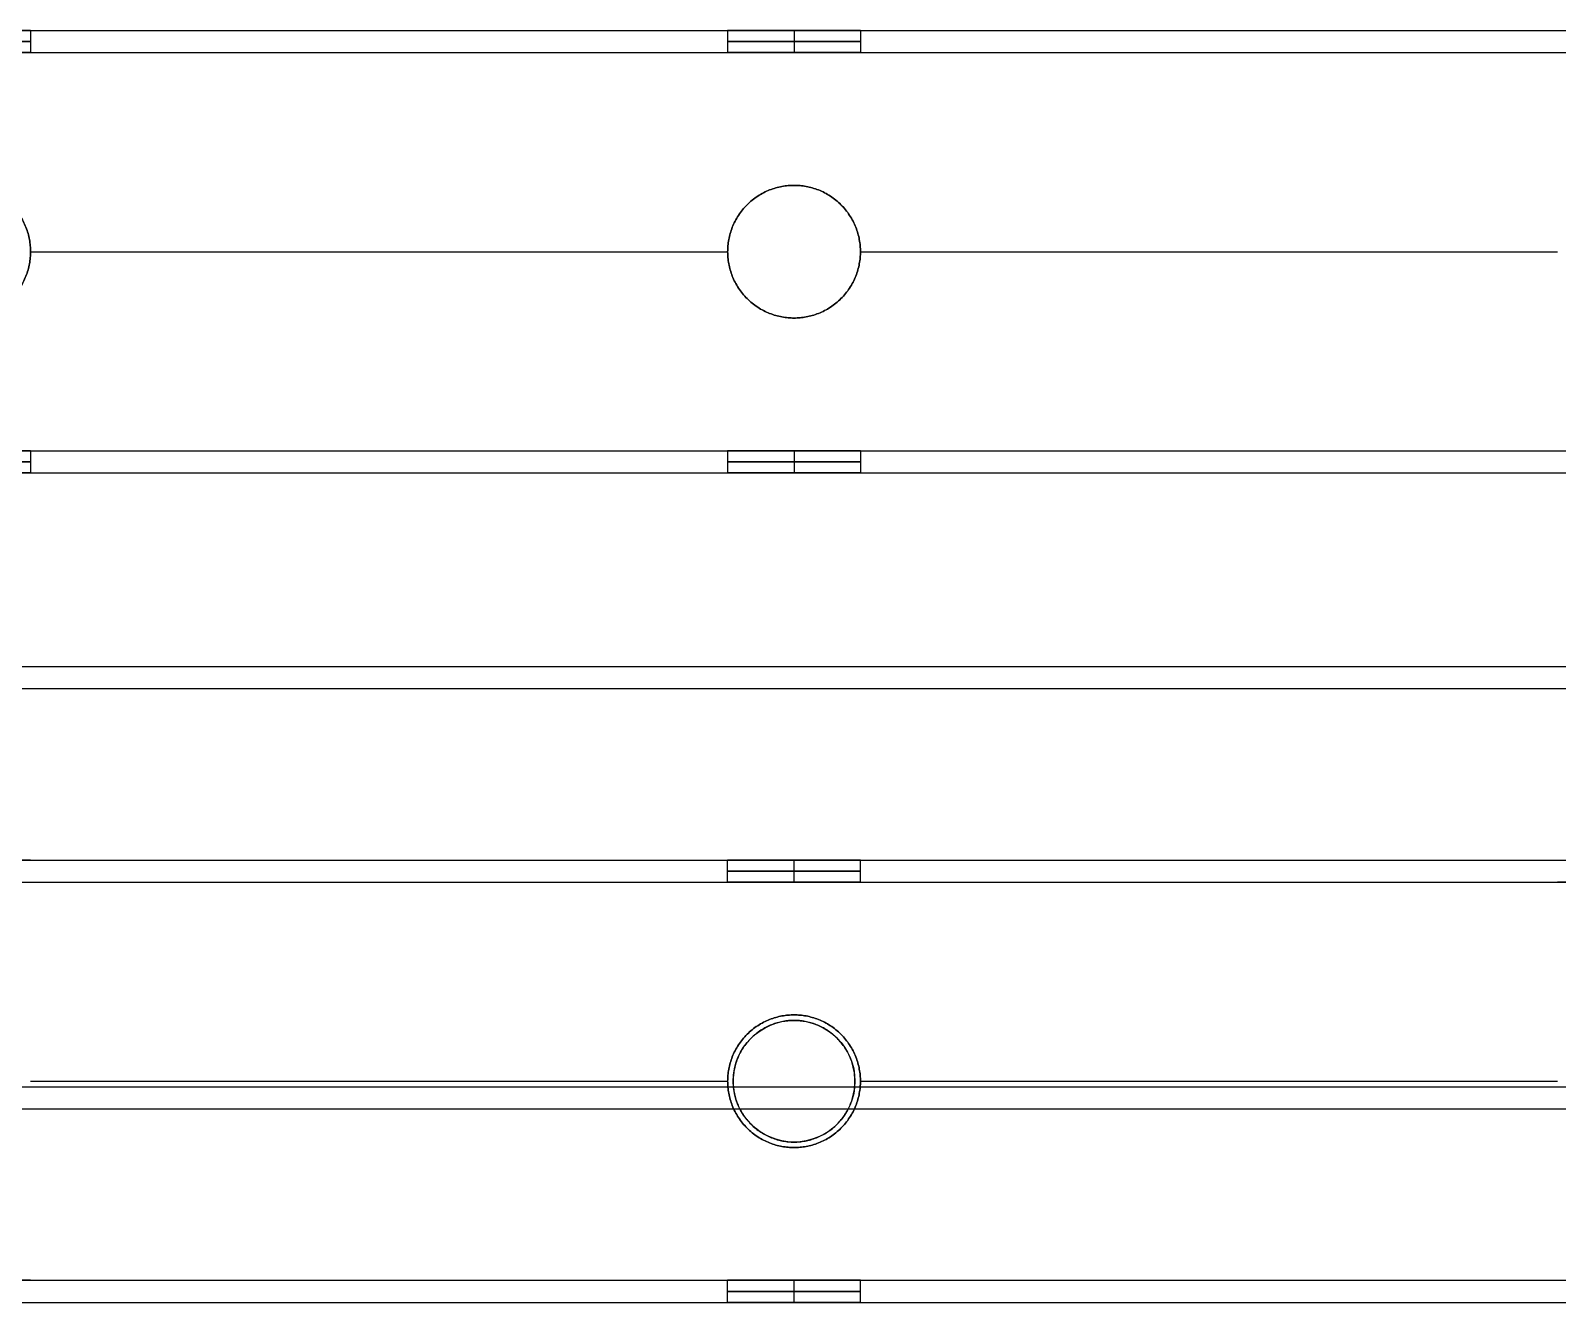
# Model space of a CAD drawing. Header units: millimetres. Extents: x -6529 to 809, y -8611 to 207.
# Drawn here: x -105.5 to 32.5, y -508.1 to -393.1 of the extents above; entities that cross this region are included whole.
import ezdxf

# ---------------------------------------------------------------- set-up
doc = ezdxf.new("R2010")
doc.units = ezdxf.units.MM
doc.header["$MEASUREMENT"] = 0
doc.layers.add('platen', color=7, linetype='Continuous', true_color=0x007f00)
doc.layers.add('staal', color=5, linetype='Continuous', true_color=0x0000ff)

# ---------------------------------------------------------------- blocks, each defined once
blk = doc.blocks.new('plaat base')
at = {"layer": 'platen'}
for p, q in [((58, -600), (1258, -600)), ((58, -600, 18), (1258, -600, 18))]:
    blk.add_line(p, q, dxfattribs=at)
blk = doc.blocks.new('top plaat')
at = {"layer": 'platen'}
for p, q in [((0, -618), (1316, -618)), ((0, -618, 18), (1316, -618, 18)), ((470.5, -650), (470.5, -650, 18)), ((465, -655.5), (465, -655.5, 18)), ((476, -655.5), (476, -655.5, 18)), ((470.5, -661), (470.5, -661, 18))]:
    blk.add_line(p, q, dxfattribs=at)
blk.add_circle((470.5, -655.5, 9), 5.5, dxfattribs=at)
for points in [[(470.5, -650), (476, -650), (476, -655.5), (476, -661), (470.5, -661), (465, -661), (465, -655.5), (465, -650), (470.5, -650)], [(470.5, -650, 18), (476, -650, 18), (476, -655.5, 18), (476, -661, 18), (470.5, -661, 18), (465, -661, 18), (465, -655.5, 18), (465, -650, 18), (470.5, -650, 18)]]:
    blk.add_rational_spline(points, [1, 0.707106781187, 1, 0.707106781187, 1, 0.707106781187, 1, 0.707106781187, 1], degree=2, knots=[-37.699112, -37.699112, -37.699112, -28.274334, -28.274334, -18.849556, -18.849556, -9.424778, -9.424778, 0, 0, 0], dxfattribs=at)

msp = doc.modelspace()

# ---------------------------------------------------------------- linework, layer by layer
at = {"layer": 'staal'}
for p, q in [((-105.47, -393.13, 696), (-105.47, -395.13, 696)), ((-42.47, -393.13, 696), (-42.47, -395.13, 696)), ((-36.47, -393.13, 702), (-36.47, -395.13, 702)), ((-36.47, -393.13, 690), (-36.47, -395.13, 690)), ((-30.47, -393.13, 696), (-30.47, -395.13, 696)), ((-36.47, -407.13, 678), (-36.47, -407.13, 676)), ((-36.47, -407.13, 716), (-36.47, -407.13, 714)), ((-105.47, -413.13, 678), (-105.47, -413.13, 676)), ((-105.47, -413.13, 716), (-105.47, -413.13, 714)), ((-42.47, -413.13, 678), (-42.47, -413.13, 676)), ((-42.47, -413.13, 716), (-42.47, -413.13, 714)), ((-30.47, -413.13, 678), (-30.47, -413.13, 676)), ((-30.47, -413.13, 716), (-30.47, -413.13, 714)), ((-36.47, -419.13, 678), (-36.47, -419.13, 676)), ((-36.47, -419.13, 716), (-36.47, -419.13, 714)), ((-105.47, -431.13, 696), (-105.47, -433.13, 696)), ((-42.47, -431.13, 696), (-42.47, -433.13, 696)), ((-36.47, -431.13, 702), (-36.47, -433.13, 702)), ((-36.47, -431.13, 690), (-36.47, -433.13, 690)), ((-30.47, -431.13, 696), (-30.47, -433.13, 696)), ((-42.47, -470.13, 20), (-42.47, -468.13, 20)), ((-36.47, -470.13, 26), (-36.47, -468.13, 26)), ((-36.47, -470.13, 14), (-36.47, -468.13, 14)), ((-30.47, -470.13, 20), (-30.47, -468.13, 20)), ((-36.47, -482.13, 2), (-36.47, -482.13)), ((-36.47, -482.13, 40), (-36.47, -482.13, 38)), ((-42.47, -488.13, 2), (-42.47, -488.13)), ((-42.47, -488.13, 40), (-42.47, -488.13, 38)), ((-30.47, -488.13, 2), (-30.47, -488.13)), ((-30.47, -488.13, 40), (-30.47, -488.13, 38)), ((-36.47, -494.13, 2), (-36.47, -494.13)), ((-36.47, -494.13, 40), (-36.47, -494.13, 38)), ((-42.47, -508.13, 20), (-42.47, -506.13, 20)), ((-36.47, -508.13, 26), (-36.47, -506.13, 26)), ((-36.47, -508.13, 14), (-36.47, -506.13, 14)), ((-30.47, -508.13, 20), (-30.47, -506.13, 20))]:
    msp.add_line(p, q, dxfattribs=at)
for points in [[(-466.97, -393.13, 676), (-149.22, -393.13, 676), (168.53, -393.13, 676)], [(-466.97, -393.13, 716), (-149.22, -393.13, 716), (168.53, -393.13, 716)], [(-105.47, -393.13, 696), (-73.97, -393.13, 696), (-42.47, -393.13, 696)], [(-30.47, -393.13, 696), (1.03, -393.13, 696), (32.53, -393.13, 696)], [(-466.97, -395.13, 678), (-149.22, -395.13, 678), (168.53, -395.13, 678)], [(-466.97, -395.13, 714), (-149.22, -395.13, 714), (168.53, -395.13, 714)], [(-105.47, -395.13, 696), (-73.97, -395.13, 696), (-42.47, -395.13, 696)], [(-30.47, -395.13, 696), (1.03, -395.13, 696), (32.53, -395.13, 696)], [(-105.47, -413.13, 676), (-73.97, -413.13, 676), (-42.47, -413.13, 676)], [(-105.47, -413.13, 716), (-73.97, -413.13, 716), (-42.47, -413.13, 716)], [(-105.47, -413.13, 678), (-73.97, -413.13, 678), (-42.47, -413.13, 678)], [(-105.47, -413.13, 714), (-73.97, -413.13, 714), (-42.47, -413.13, 714)], [(-30.47, -413.13, 676), (1.03, -413.13, 676), (32.53, -413.13, 676)], [(-30.47, -413.13, 716), (1.03, -413.13, 716), (32.53, -413.13, 716)], [(-30.47, -413.13, 678), (1.03, -413.13, 678), (32.53, -413.13, 678)], [(-30.47, -413.13, 714), (1.03, -413.13, 714), (32.53, -413.13, 714)], [(-466.97, -431.13, 678), (-149.22, -431.13, 678), (168.53, -431.13, 678)], [(-466.97, -431.13, 714), (-149.22, -431.13, 714), (168.53, -431.13, 714)], [(-105.47, -431.13, 696), (-73.97, -431.13, 696), (-42.47, -431.13, 696)], [(-30.47, -431.13, 696), (1.03, -431.13, 696), (32.53, -431.13, 696)], [(-466.97, -433.13, 676), (-149.22, -433.13, 676), (168.53, -433.13, 676)], [(-466.97, -433.13, 716), (-149.22, -433.13, 716), (168.53, -433.13, 716)], [(-105.47, -433.13, 696), (-73.97, -433.13, 696), (-42.47, -433.13, 696)], [(-30.47, -433.13, 696), (1.03, -433.13, 696), (32.53, -433.13, 696)], [(-466.97, -450.63, 40), (-157.97, -450.63, 40), (151.03, -450.63, 40)], [(-466.97, -450.63), (-157.97, -450.63), (151.03, -450.63)], [(-466.97, -452.63, 2), (-157.97, -452.63, 2), (151.03, -452.63, 2)], [(-466.97, -452.63, 38), (-157.97, -452.63, 38), (151.03, -452.63, 38)], [(-466.97, -468.13), (-149.22, -468.13), (168.53, -468.13)], [(-466.97, -468.13, 40), (-149.22, -468.13, 40), (168.53, -468.13, 40)], [(-105.47, -468.13, 20), (-73.97, -468.13, 20), (-42.47, -468.13, 20)], [(-30.47, -468.13, 20), (1.03, -468.13, 20), (32.53, -468.13, 20)], [(-466.97, -470.13, 2), (-149.22, -470.13, 2), (168.53, -470.13, 2)], [(-466.97, -470.13, 38), (-149.22, -470.13, 38), (168.53, -470.13, 38)], [(-105.47, -470.13, 20), (-73.97, -470.13, 20), (-42.47, -470.13, 20)], [(-30.47, -470.13, 20), (1.03, -470.13, 20), (32.53, -470.13, 20)], [(-105.47, -488.13), (-73.97, -488.13), (-42.47, -488.13)], [(-105.47, -488.13, 40), (-73.97, -488.13, 40), (-42.47, -488.13, 40)], [(-105.47, -488.13, 2), (-73.97, -488.13, 2), (-42.47, -488.13, 2)], [(-105.47, -488.13, 38), (-73.97, -488.13, 38), (-42.47, -488.13, 38)], [(-30.47, -488.13), (1.03, -488.13), (32.53, -488.13)], [(-30.47, -488.13, 40), (1.03, -488.13, 40), (32.53, -488.13, 40)], [(-30.47, -488.13, 2), (1.03, -488.13, 2), (32.53, -488.13, 2)], [(-30.47, -488.13, 38), (1.03, -488.13, 38), (32.53, -488.13, 38)], [(-466.97, -488.63, 2), (-157.97, -488.63, 2), (151.03, -488.63, 2)], [(-466.97, -488.63, 38), (-157.97, -488.63, 38), (151.03, -488.63, 38)], [(-466.97, -490.63, 40), (-157.97, -490.63, 40), (151.03, -490.63, 40)], [(-466.97, -490.63), (-157.97, -490.63), (151.03, -490.63)], [(-466.97, -506.13, 2), (-149.22, -506.13, 2), (168.53, -506.13, 2)], [(-466.97, -506.13, 38), (-149.22, -506.13, 38), (168.53, -506.13, 38)], [(-105.47, -506.13, 20), (-73.97, -506.13, 20), (-42.47, -506.13, 20)], [(-30.47, -506.13, 20), (1.03, -506.13, 20), (32.53, -506.13, 20)], [(-466.97, -508.13), (-149.22, -508.13), (168.53, -508.13)], [(-466.97, -508.13, 40), (-149.22, -508.13, 40), (168.53, -508.13, 40)], [(-105.47, -508.13, 20), (-73.97, -508.13, 20), (-42.47, -508.13, 20)], [(-30.47, -508.13, 20), (1.03, -508.13, 20), (32.53, -508.13, 20)]]:
    msp.add_open_spline(points, degree=2, dxfattribs=at)
for points, weights, knots in [([(-111.47, -393.13, 702), (-105.47, -393.13, 702), (-105.47, -393.13, 696), (-105.47, -393.13, 690), (-111.47, -393.13, 690), (-117.47, -393.13, 690), (-117.47, -393.13, 696), (-117.47, -393.13, 702), (-111.47, -393.13, 702)], [1, 0.707106781187, 1, 0.707106781187, 1, 0.707106781187, 1, 0.707106781187, 1], [0, 0, 0, 7.853982, 7.853982, 15.707963, 15.707963, 23.561945, 23.561945, 31.415927, 31.415927, 31.415927]), ([(-36.47, -393.13, 702), (-30.47, -393.13, 702), (-30.47, -393.13, 696), (-30.47, -393.13, 690), (-36.47, -393.13, 690), (-42.47, -393.13, 690), (-42.47, -393.13, 696), (-42.47, -393.13, 702), (-36.47, -393.13, 702)], [1, 0.707106781187, 1, 0.707106781187, 1, 0.707106781187, 1, 0.707106781187, 1], [0, 0, 0, 7.853982, 7.853982, 15.707963, 15.707963, 23.561945, 23.561945, 31.415927, 31.415927, 31.415927]), ([(-111.47, -394.13, 702), (-105.47, -394.13, 702), (-105.47, -394.13, 696), (-105.47, -394.13, 690), (-111.47, -394.13, 690), (-117.47, -394.13, 690), (-117.47, -394.13, 696), (-117.47, -394.13, 702), (-111.47, -394.13, 702)], [1, 0.707106781187, 1, 0.707106781187, 1, 0.707106781187, 1, 0.707106781187, 1], [0, 0, 0, 7.853982, 7.853982, 15.707963, 15.707963, 23.561945, 23.561945, 31.415927, 31.415927, 31.415927]), ([(-36.47, -394.13, 702), (-30.47, -394.13, 702), (-30.47, -394.13, 696), (-30.47, -394.13, 690), (-36.47, -394.13, 690), (-42.47, -394.13, 690), (-42.47, -394.13, 696), (-42.47, -394.13, 702), (-36.47, -394.13, 702)], [1, 0.707106781187, 1, 0.707106781187, 1, 0.707106781187, 1, 0.707106781187, 1], [0, 0, 0, 7.853982, 7.853982, 15.707963, 15.707963, 23.561945, 23.561945, 31.415927, 31.415927, 31.415927]), ([(-111.47, -395.13, 702), (-117.47, -395.13, 702), (-117.47, -395.13, 696), (-117.47, -395.13, 690), (-111.47, -395.13, 690), (-105.47, -395.13, 690), (-105.47, -395.13, 696), (-105.47, -395.13, 702), (-111.47, -395.13, 702)], [1, 0.707106781187, 1, 0.707106781187, 1, 0.707106781187, 1, 0.707106851018, 0.999999860338], [-31.415927, -31.415927, -31.415927, -23.561944, -23.561944, -15.707962, -15.707962, -7.85398, -7.85398, 0, 0, 0]), ([(-36.47, -395.13, 702), (-42.47, -395.13, 702), (-42.47, -395.13, 696), (-42.47, -395.13, 690), (-36.47, -395.13, 690), (-30.47, -395.13, 690), (-30.47, -395.13, 696), (-30.47, -395.13, 702), (-36.47, -395.13, 702)], [1, 0.707106781187, 1, 0.707106781187, 1, 0.707106781187, 1, 0.707106851018, 0.999999860338], [-31.415927, -31.415927, -31.415927, -23.561944, -23.561944, -15.707962, -15.707962, -7.85398, -7.85398, 0, 0, 0]), ([(-111.47, -419.13, 676), (-117.47, -419.13, 676), (-117.47, -413.13, 676), (-117.47, -407.13, 676), (-111.47, -407.13, 676), (-105.47, -407.13, 676), (-105.47, -413.13, 676), (-105.47, -419.13, 676), (-111.47, -419.13, 676)], [1, 0.707106781187, 1, 0.707106781187, 1, 0.707106781187, 1, 0.707106781187, 1], [-31.415927, -31.415927, -31.415927, -23.561945, -23.561945, -15.707963, -15.707963, -7.853982, -7.853982, 0, 0, 0]), ([(-111.47, -419.13, 716), (-105.47, -419.13, 716), (-105.47, -413.13, 716), (-105.47, -407.13, 716), (-111.47, -407.13, 716), (-117.47, -407.13, 716), (-117.47, -413.13, 716), (-117.47, -419.13, 716), (-111.47, -419.13, 716)], [1, 0.707106781187, 1, 0.707106781187, 1, 0.707106781187, 1, 0.707106781187, 1], [0, 0, 0, 7.853982, 7.853982, 15.707963, 15.707963, 23.561945, 23.561945, 31.415927, 31.415927, 31.415927]), ([(-111.47, -419.13, 678), (-105.47, -419.13, 678), (-105.47, -413.13, 678), (-105.47, -407.13, 678), (-111.47, -407.13, 678), (-117.47, -407.13, 678), (-117.47, -413.13, 678), (-117.47, -419.13, 678), (-111.47, -419.13, 678)], [1, 0.707106781187, 1, 0.707106781187, 1, 0.707106781187, 1, 0.707106781187, 1], [0, 0, 0, 7.853982, 7.853982, 15.707963, 15.707963, 23.561945, 23.561945, 31.415927, 31.415927, 31.415927]), ([(-111.47, -419.13, 714), (-117.47, -419.13, 714), (-117.47, -413.13, 714), (-117.47, -407.13, 714), (-111.47, -407.13, 714), (-105.47, -407.13, 714), (-105.47, -413.13, 714), (-105.47, -419.13, 714), (-111.47, -419.13, 714)], [1, 0.707106781187, 1, 0.707106781187, 1, 0.707106781187, 1, 0.707106781187, 1], [-31.415927, -31.415927, -31.415927, -23.561945, -23.561945, -15.707963, -15.707963, -7.853982, -7.853982, 0, 0, 0]), ([(-111.47, -419.13, 677), (-105.47, -419.13, 677), (-105.47, -413.13, 677), (-105.47, -407.13, 677), (-111.47, -407.13, 677), (-117.47, -407.13, 677), (-117.47, -413.13, 677), (-117.47, -419.13, 677), (-111.47, -419.13, 677)], [1, 0.707106781187, 1, 0.707106781187, 1, 0.707106781187, 1, 0.707106781187, 1], [0, 0, 0, 7.853982, 7.853982, 15.707963, 15.707963, 23.561945, 23.561945, 31.415927, 31.415927, 31.415927]), ([(-111.47, -419.13, 715), (-105.47, -419.13, 715), (-105.47, -413.13, 715), (-105.47, -407.13, 715), (-111.47, -407.13, 715), (-117.47, -407.13, 715), (-117.47, -413.13, 715), (-117.47, -419.13, 715), (-111.47, -419.13, 715)], [1, 0.707106781187, 1, 0.707106781187, 1, 0.707106781187, 1, 0.707106781187, 1], [0, 0, 0, 7.853982, 7.853982, 15.707963, 15.707963, 23.561945, 23.561945, 31.415927, 31.415927, 31.415927]), ([(-36.47, -419.13, 676), (-42.47, -419.13, 676), (-42.47, -413.13, 676), (-42.47, -407.13, 676), (-36.47, -407.13, 676), (-30.47, -407.13, 676), (-30.47, -413.13, 676), (-30.47, -419.13, 676), (-36.47, -419.13, 676)], [1, 0.707106781187, 1, 0.707106781187, 1, 0.707106781187, 1, 0.707106781187, 1], [-31.415927, -31.415927, -31.415927, -23.561945, -23.561945, -15.707963, -15.707963, -7.853982, -7.853982, 0, 0, 0]), ([(-36.47, -419.13, 716), (-30.47, -419.13, 716), (-30.47, -413.13, 716), (-30.47, -407.13, 716), (-36.47, -407.13, 716), (-42.47, -407.13, 716), (-42.47, -413.13, 716), (-42.47, -419.13, 716), (-36.47, -419.13, 716)], [1, 0.707106781187, 1, 0.707106781187, 1, 0.707106781187, 1, 0.707106781187, 1], [0, 0, 0, 7.853982, 7.853982, 15.707963, 15.707963, 23.561945, 23.561945, 31.415927, 31.415927, 31.415927]), ([(-36.47, -419.13, 678), (-30.47, -419.13, 678), (-30.47, -413.13, 678), (-30.47, -407.13, 678), (-36.47, -407.13, 678), (-42.47, -407.13, 678), (-42.47, -413.13, 678), (-42.47, -419.13, 678), (-36.47, -419.13, 678)], [1, 0.707106781187, 1, 0.707106781187, 1, 0.707106781187, 1, 0.707106781187, 1], [0, 0, 0, 7.853982, 7.853982, 15.707963, 15.707963, 23.561945, 23.561945, 31.415927, 31.415927, 31.415927]), ([(-36.47, -419.13, 714), (-42.47, -419.13, 714), (-42.47, -413.13, 714), (-42.47, -407.13, 714), (-36.47, -407.13, 714), (-30.47, -407.13, 714), (-30.47, -413.13, 714), (-30.47, -419.13, 714), (-36.47, -419.13, 714)], [1, 0.707106781187, 1, 0.707106781187, 1, 0.707106781187, 1, 0.707106781187, 1], [-31.415927, -31.415927, -31.415927, -23.561945, -23.561945, -15.707963, -15.707963, -7.853982, -7.853982, 0, 0, 0]), ([(-36.47, -419.13, 677), (-30.47, -419.13, 677), (-30.47, -413.13, 677), (-30.47, -407.13, 677), (-36.47, -407.13, 677), (-42.47, -407.13, 677), (-42.47, -413.13, 677), (-42.47, -419.13, 677), (-36.47, -419.13, 677)], [1, 0.707106781187, 1, 0.707106781187, 1, 0.707106781187, 1, 0.707106781187, 1], [0, 0, 0, 7.853982, 7.853982, 15.707963, 15.707963, 23.561945, 23.561945, 31.415927, 31.415927, 31.415927]), ([(-36.47, -419.13, 715), (-30.47, -419.13, 715), (-30.47, -413.13, 715), (-30.47, -407.13, 715), (-36.47, -407.13, 715), (-42.47, -407.13, 715), (-42.47, -413.13, 715), (-42.47, -419.13, 715), (-36.47, -419.13, 715)], [1, 0.707106781187, 1, 0.707106781187, 1, 0.707106781187, 1, 0.707106781187, 1], [0, 0, 0, 7.853982, 7.853982, 15.707963, 15.707963, 23.561945, 23.561945, 31.415927, 31.415927, 31.415927]), ([(-111.47, -431.13, 702), (-105.47, -431.13, 702), (-105.47, -431.13, 696), (-105.47, -431.13, 690), (-111.47, -431.13, 690), (-117.47, -431.13, 690), (-117.47, -431.13, 696), (-117.47, -431.13, 702), (-111.47, -431.13, 702)], [1, 0.707106781187, 1, 0.707106781187, 1, 0.707106781187, 1, 0.707106781187, 1], [0, 0, 0, 7.853982, 7.853982, 15.707963, 15.707963, 23.561945, 23.561945, 31.415927, 31.415927, 31.415927]), ([(-36.47, -431.13, 702), (-30.47, -431.13, 702), (-30.47, -431.13, 696), (-30.47, -431.13, 690), (-36.47, -431.13, 690), (-42.47, -431.13, 690), (-42.47, -431.13, 696), (-42.47, -431.13, 702), (-36.47, -431.13, 702)], [0.999999860338, 0.707106851018, 1, 0.707106781187, 1, 0.707106781187, 1, 0.707106851018, 0.999999860338], [0, 0, 0, 7.853981, 7.853981, 15.707963, 15.707963, 23.561946, 23.561946, 31.415927, 31.415927, 31.415927]), ([(-111.47, -432.13, 702), (-105.47, -432.13, 702), (-105.47, -432.13, 696), (-105.47, -432.13, 690), (-111.47, -432.13, 690), (-117.47, -432.13, 690), (-117.47, -432.13, 696), (-117.47, -432.13, 702), (-111.47, -432.13, 702)], [1, 0.707106781187, 1, 0.707106781187, 1, 0.707106781187, 1, 0.707106781187, 1], [0, 0, 0, 7.853982, 7.853982, 15.707963, 15.707963, 23.561945, 23.561945, 31.415927, 31.415927, 31.415927]), ([(-111.47, -433.13, 702), (-117.47, -433.13, 702), (-117.47, -433.13, 696), (-117.47, -433.13, 690), (-111.47, -433.13, 690), (-105.47, -433.13, 690), (-105.47, -433.13, 696), (-105.47, -433.13, 702), (-111.47, -433.13, 702)], [1, 0.707106781187, 1, 0.707106781187, 1, 0.707106781187, 1, 0.707106781187, 1], [-31.415927, -31.415927, -31.415927, -23.561945, -23.561945, -15.707963, -15.707963, -7.853982, -7.853982, 0, 0, 0]), ([(-36.47, -432.13, 702), (-30.47, -432.13, 702), (-30.47, -432.13, 696), (-30.47, -432.13, 690), (-36.47, -432.13, 690), (-42.47, -432.13, 690), (-42.47, -432.13, 696), (-42.47, -432.13, 702), (-36.47, -432.13, 702)], [1, 0.707106781187, 1, 0.707106781187, 1, 0.707106781187, 1, 0.707106781187, 1], [0, 0, 0, 7.853982, 7.853982, 15.707963, 15.707963, 23.561945, 23.561945, 31.415927, 31.415927, 31.415927]), ([(-36.47, -433.13, 702), (-42.47, -433.13, 702), (-42.47, -433.13, 696), (-42.47, -433.13, 690), (-36.47, -433.13, 690), (-30.47, -433.13, 690), (-30.47, -433.13, 696), (-30.47, -433.13, 702), (-36.47, -433.13, 702)], [1, 0.707106781187, 1, 0.707106781187, 1, 0.707106781187, 1, 0.707106781187, 1], [-31.415927, -31.415927, -31.415927, -23.561945, -23.561945, -15.707963, -15.707963, -7.853982, -7.853982, 0, 0, 0]), ([(-111.47, -468.13, 26), (-117.47, -468.13, 26), (-117.47, -468.13, 20), (-117.47, -468.13, 14), (-111.47, -468.13, 14), (-105.47, -468.13, 14), (-105.47, -468.13, 20), (-105.47, -468.13, 26), (-111.47, -468.13, 26)], [1, 0.707106781187, 1, 0.707106781187, 1, 0.707106781187, 1, 0.707106781187, 1], [-31.415927, -31.415927, -31.415927, -23.561945, -23.561945, -15.707963, -15.707963, -7.853982, -7.853982, 0, 0, 0]), ([(-36.47, -468.13, 26), (-42.47, -468.13, 26), (-42.47, -468.13, 20), (-42.47, -468.13, 14), (-36.47, -468.13, 14), (-30.47, -468.13, 14), (-30.47, -468.13, 20), (-30.47, -468.13, 26), (-36.47, -468.13, 26)], [1, 0.707106781187, 1, 0.707106781187, 1, 0.707106781187, 1, 0.707106781187, 1], [-31.415927, -31.415927, -31.415927, -23.561945, -23.561945, -15.707963, -15.707963, -7.853982, -7.853982, 0, 0, 0]), ([(-36.47, -469.13, 26), (-30.47, -469.13, 26), (-30.47, -469.13, 20), (-30.47, -469.13, 14), (-36.47, -469.13, 14), (-42.47, -469.13, 14), (-42.47, -469.13, 20), (-42.47, -469.13, 26), (-36.47, -469.13, 26)], [1, 0.707106781187, 1, 0.707106781187, 1, 0.707106781187, 1, 0.707106781187, 1], [0, 0, 0, 7.853982, 7.853982, 15.707963, 15.707963, 23.561945, 23.561945, 31.415927, 31.415927, 31.415927]), ([(-36.47, -470.13, 26), (-30.47, -470.13, 26), (-30.47, -470.13, 20), (-30.47, -470.13, 14), (-36.47, -470.13, 14), (-42.47, -470.13, 14), (-42.47, -470.13, 20), (-42.47, -470.13, 26), (-36.47, -470.13, 26)], [0.999999860338, 0.707106851018, 1, 0.707106781187, 1, 0.707106781187, 1, 0.707106851018, 0.999999860338], [0, 0, 0, 7.853981, 7.853981, 15.707963, 15.707963, 23.561946, 23.561946, 31.415927, 31.415927, 31.415927]), ([(38.53, -470.13, 26), (44.53, -470.13, 26), (44.53, -470.13, 20), (44.53, -470.13, 14), (38.53, -470.13, 14), (32.53, -470.13, 14), (32.53, -470.13, 20), (32.53, -470.13, 26), (38.53, -470.13, 26)], [0.999999860338, 0.707106851018, 1, 0.707106781187, 1, 0.707106781187, 1, 0.707106851018, 0.999999860338], [0, 0, 0, 7.853981, 7.853981, 15.707963, 15.707963, 23.561946, 23.561946, 31.415927, 31.415927, 31.415927]), ([(-36.47, -482.13), (-42.47, -482.13), (-42.47, -488.13), (-42.47, -494.13), (-36.47, -494.13), (-30.47, -494.13), (-30.47, -488.13), (-30.47, -482.13), (-36.47, -482.13)], [1, 0.707106781187, 1, 0.707106781187, 1, 0.707106781187, 1, 0.707106781187, 1], [-31.415927, -31.415927, -31.415927, -23.561945, -23.561945, -15.707963, -15.707963, -7.853982, -7.853982, 0, 0, 0]), ([(-36.47, -482.13, 40), (-30.47, -482.13, 40), (-30.47, -488.13, 40), (-30.47, -494.13, 40), (-36.47, -494.13, 40), (-42.47, -494.13, 40), (-42.47, -488.13, 40), (-42.47, -482.13, 40), (-36.47, -482.13, 40)], [1, 0.707106781187, 1, 0.707106781187, 1, 0.707106781187, 1, 0.707106781187, 1], [0, 0, 0, 7.853982, 7.853982, 15.707963, 15.707963, 23.561945, 23.561945, 31.415927, 31.415927, 31.415927]), ([(-36.47, -482.13, 2), (-30.47, -482.13, 2), (-30.47, -488.13, 2), (-30.47, -494.13, 2), (-36.47, -494.13, 2), (-42.47, -494.13, 2), (-42.47, -488.13, 2), (-42.47, -482.13, 2), (-36.47, -482.13, 2)], [1, 0.707106781187, 1, 0.707106781187, 1, 0.707106781187, 1, 0.707106781187, 1], [0, 0, 0, 7.853982, 7.853982, 15.707963, 15.707963, 23.561945, 23.561945, 31.415927, 31.415927, 31.415927]), ([(-36.47, -482.13, 38), (-42.47, -482.13, 38), (-42.47, -488.13, 38), (-42.47, -494.13, 38), (-36.47, -494.13, 38), (-30.47, -494.13, 38), (-30.47, -488.13, 38), (-30.47, -482.13, 38), (-36.47, -482.13, 38)], [1, 0.707106781187, 1, 0.707106781187, 1, 0.707106781187, 1, 0.707106781187, 1], [-31.415927, -31.415927, -31.415927, -23.561945, -23.561945, -15.707963, -15.707963, -7.853982, -7.853982, 0, 0, 0]), ([(-36.47, -482.13, 1), (-30.47, -482.13, 1), (-30.47, -488.13, 1), (-30.47, -494.13, 1), (-36.47, -494.13, 1), (-42.47, -494.13, 1), (-42.47, -488.13, 1), (-42.47, -482.13, 1), (-36.47, -482.13, 1)], [1, 0.707106781187, 1, 0.707106781187, 1, 0.707106781187, 1, 0.707106781187, 1], [0, 0, 0, 7.853982, 7.853982, 15.707963, 15.707963, 23.561945, 23.561945, 31.415927, 31.415927, 31.415927]), ([(-36.47, -482.13, 39), (-30.47, -482.13, 39), (-30.47, -488.13, 39), (-30.47, -494.13, 39), (-36.47, -494.13, 39), (-42.47, -494.13, 39), (-42.47, -488.13, 39), (-42.47, -482.13, 39), (-36.47, -482.13, 39)], [1, 0.707106781187, 1, 0.707106781187, 1, 0.707106781187, 1, 0.707106781187, 1], [0, 0, 0, 7.853982, 7.853982, 15.707963, 15.707963, 23.561945, 23.561945, 31.415927, 31.415927, 31.415927]), ([(-111.47, -506.13, 26), (-117.47, -506.13, 26), (-117.47, -506.13, 20), (-117.47, -506.13, 14), (-111.47, -506.13, 14), (-105.47, -506.13, 14), (-105.47, -506.13, 20), (-105.47, -506.13, 26), (-111.47, -506.13, 26)], [1, 0.707106781187, 1, 0.707106781187, 1, 0.707106781187, 1, 0.707106851018, 0.999999860338], [-31.415927, -31.415927, -31.415927, -23.561944, -23.561944, -15.707962, -15.707962, -7.85398, -7.85398, 0, 0, 0]), ([(-36.47, -506.13, 26), (-42.47, -506.13, 26), (-42.47, -506.13, 20), (-42.47, -506.13, 14), (-36.47, -506.13, 14), (-30.47, -506.13, 14), (-30.47, -506.13, 20), (-30.47, -506.13, 26), (-36.47, -506.13, 26)], [1, 0.707106781187, 1, 0.707106781187, 1, 0.707106781187, 1, 0.707106851018, 0.999999860338], [-31.415927, -31.415927, -31.415927, -23.561944, -23.561944, -15.707962, -15.707962, -7.85398, -7.85398, 0, 0, 0]), ([(-36.47, -507.13, 26), (-30.47, -507.13, 26), (-30.47, -507.13, 20), (-30.47, -507.13, 14), (-36.47, -507.13, 14), (-42.47, -507.13, 14), (-42.47, -507.13, 20), (-42.47, -507.13, 26), (-36.47, -507.13, 26)], [1, 0.707106781187, 1, 0.707106781187, 1, 0.707106781187, 1, 0.707106781187, 1], [0, 0, 0, 7.853982, 7.853982, 15.707963, 15.707963, 23.561945, 23.561945, 31.415927, 31.415927, 31.415927]), ([(-36.47, -508.13, 26), (-30.47, -508.13, 26), (-30.47, -508.13, 20), (-30.47, -508.13, 14), (-36.47, -508.13, 14), (-42.47, -508.13, 14), (-42.47, -508.13, 20), (-42.47, -508.13, 26), (-36.47, -508.13, 26)], [1, 0.707106781187, 1, 0.707106781187, 1, 0.707106781187, 1, 0.707106781187, 1], [0, 0, 0, 7.853982, 7.853982, 15.707963, 15.707963, 23.561945, 23.561945, 31.415927, 31.415927, 31.415927])]:
    msp.add_rational_spline(points, weights, degree=2, knots=knots, dxfattribs=at)

# ---------------------------------------------------------------- block references
at = {"layer": 'platen'}
for name, p in [('plaat base', (-506.97, 149.37, 40)), ('top plaat', (-506.97, 167.37, 716))]:
    msp.add_blockref(name, p, dxfattribs=at)

doc.saveas('drawing.dxf')
